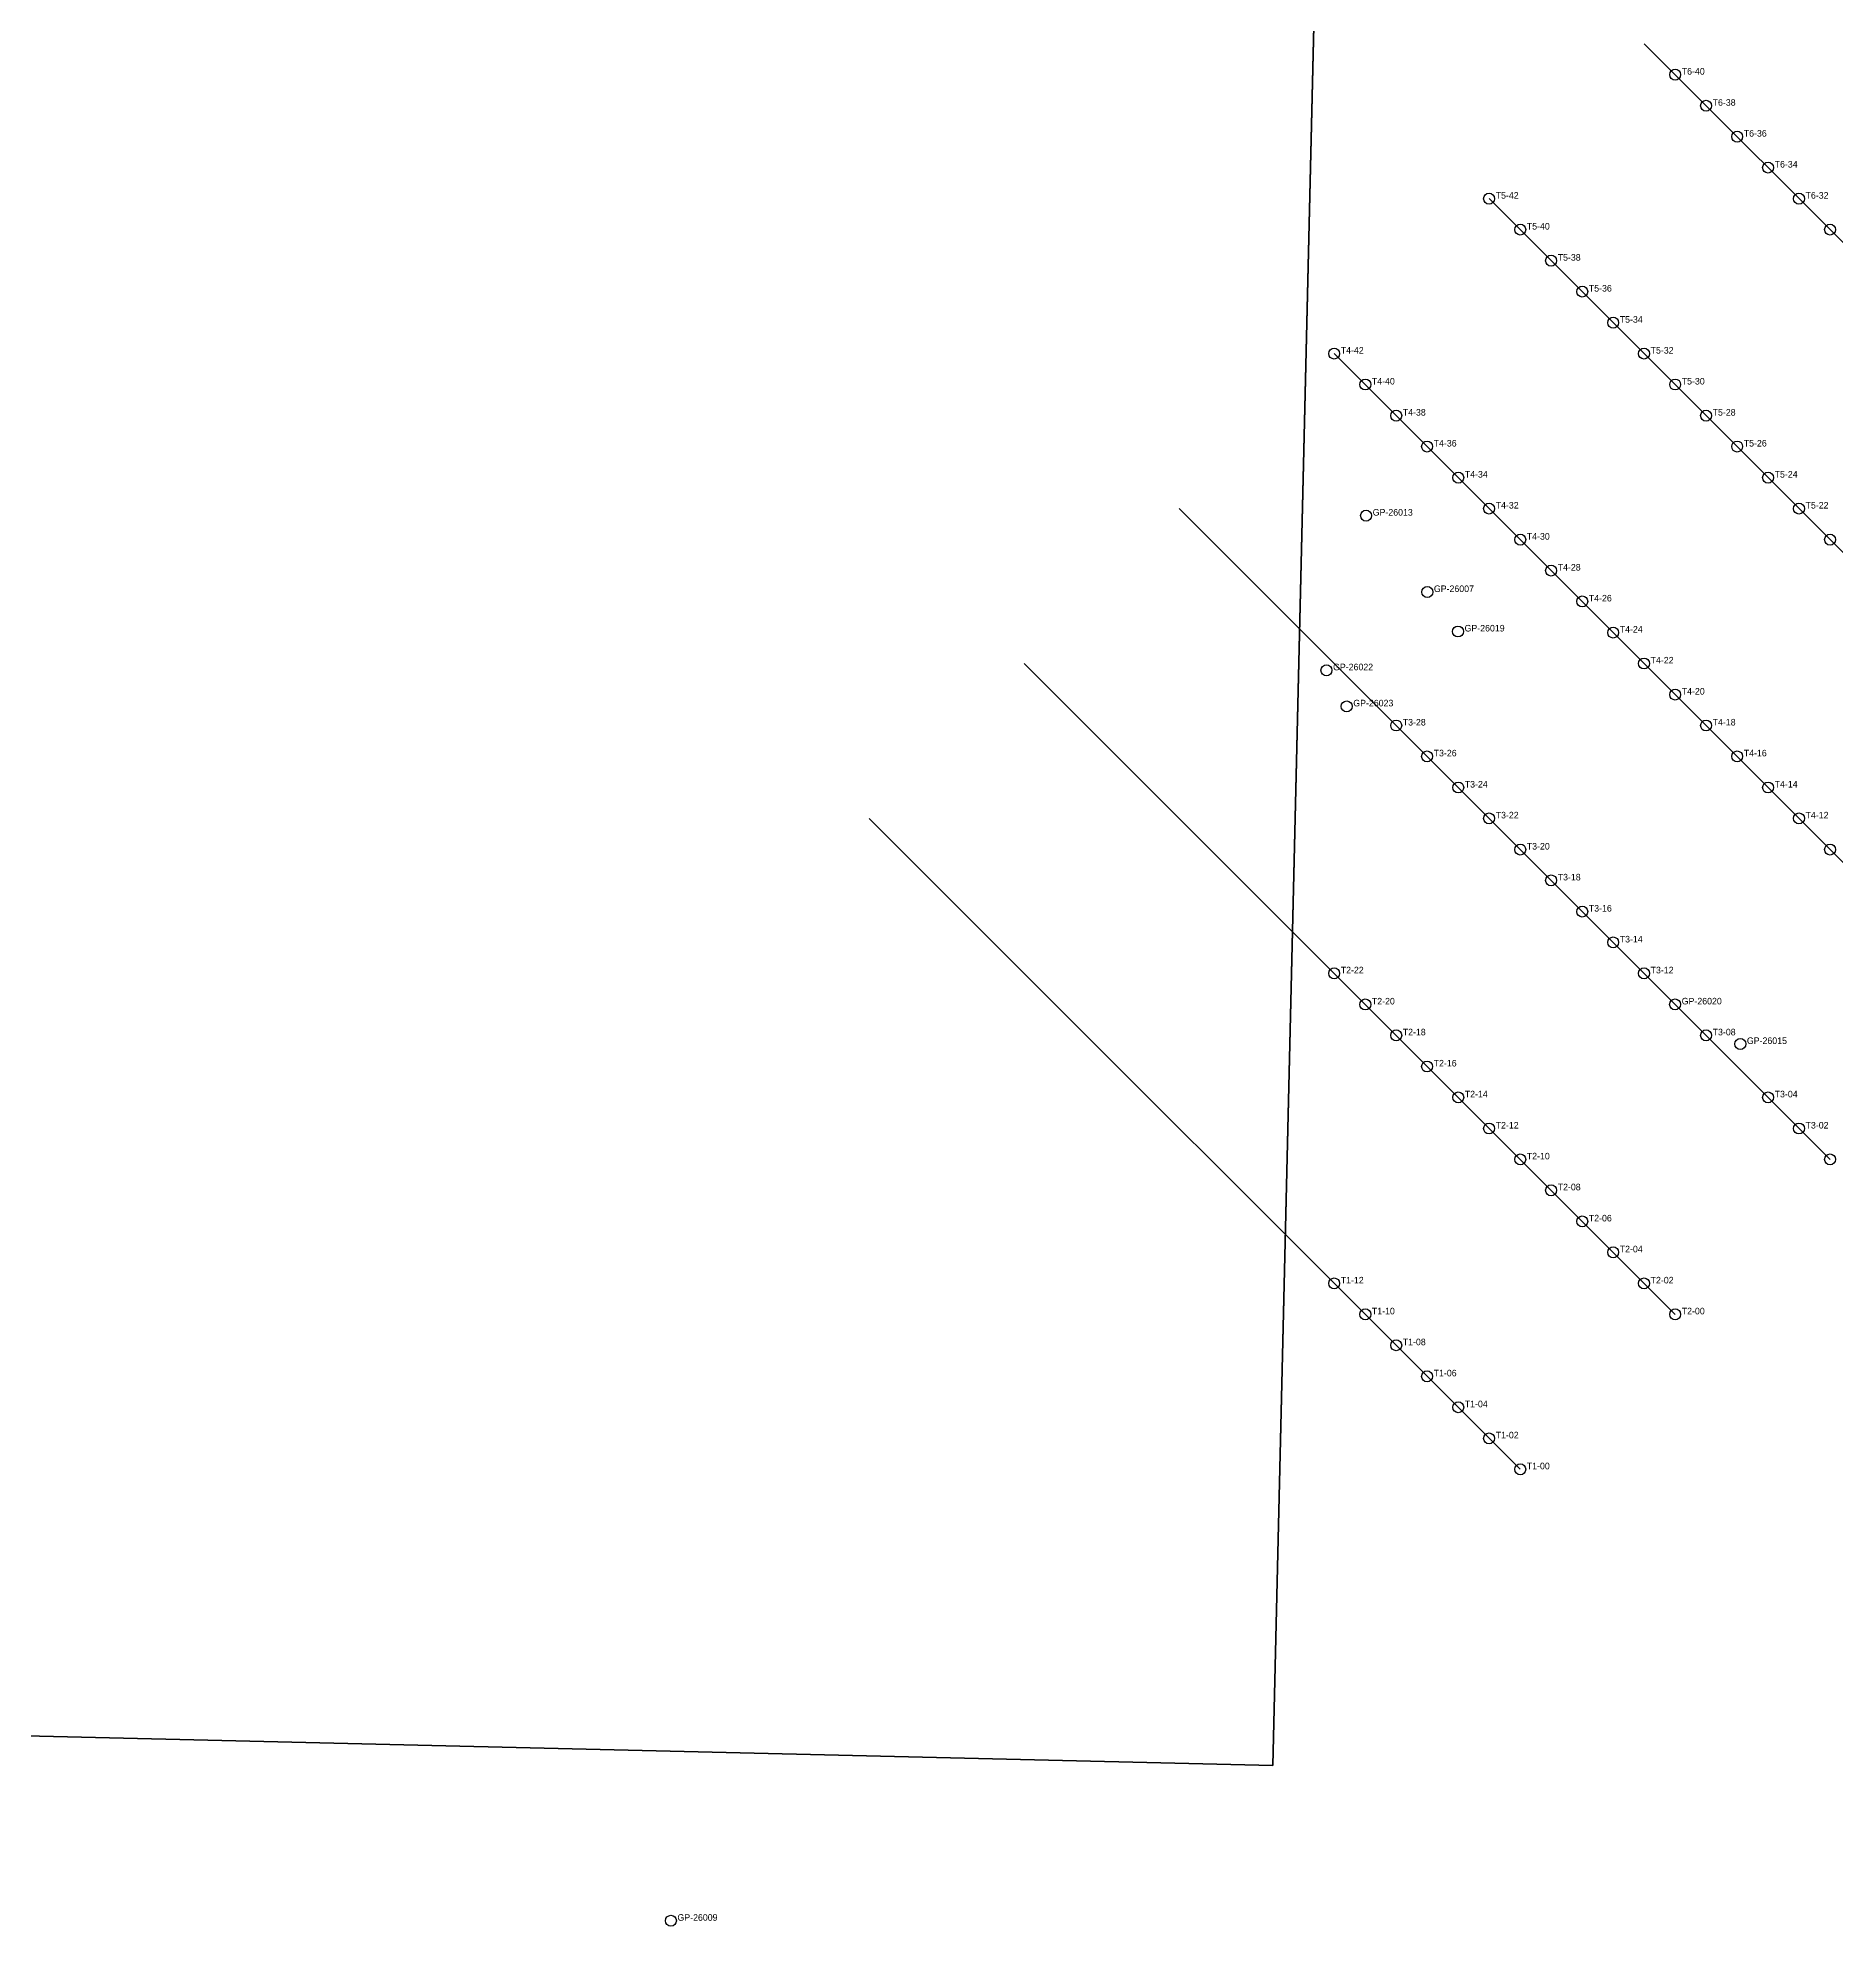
# Model space of a CAD drawing. Header units: metres. Extents: x 349851 to 356508, y 5081209 to 5089964.
# Drawn here: x 353956 to 354777, y 5084944 to 5085806 of the extents above; entities that cross this region are included whole.
import ezdxf

# ---------------------------------------------------------------- set-up
doc = ezdxf.new("R2010")
doc.units = ezdxf.units.M

msp = doc.modelspace()

# ---------------------------------------------------------------- linework, layer by layer
at = {"layer": 'HOLE_2026'}
for centre in [(354562.08, 5085587.87), (354590, 5085553), (354604, 5085535), (354543.99, 5085517.29), (354553.22, 5085500.82), (354703.08, 5085364.82), (354732.83, 5085346.77), (354244.83, 5084946.69)]:
    msp.add_circle(centre, 2.5, dxfattribs=at)
at = {"layer": 'LIC_17716'}
for p, q in [((354519.48, 5085017.6), (354560.13, 5086745.87)), ((352838.89, 5085057.35), (354519.48, 5085017.6))]:
    msp.add_line(p, q, dxfattribs=at)
at = {"layer": 'LIC_20665'}
for p, q in [((354560.13, 5086745.87), (354519.48, 5085017.6)), ((354519.48, 5085017.6), (352838.89, 5085057.35))]:
    msp.add_line(p, q, dxfattribs=at)
at = {"layer": 'LINES'}
for p, q in [((354688.94, 5085803.22), (354985.92, 5085506.24)), ((354618.23, 5085732.51), (354915.21, 5085435.53)), ((354547.52, 5085661.8), (354844.5, 5085364.82)), ((354476.81, 5085591.09), (354773.79, 5085294.11)), ((354406.1, 5085520.38), (354703.08, 5085223.39)), ((354335.39, 5085449.67), (354632.37, 5085152.68))]:
    msp.add_line(p, q, dxfattribs=at)
at = {"layer": 'PLAN_P1'}
for centre in [(354547.5, 5085661.8), (354575.8, 5085633.5), (354604.1, 5085605.2), (354632.4, 5085576.9), (354660.7, 5085548.7), (354688.9, 5085520.4), (354717.2, 5085492.1), (354589.9, 5085478), (354745.5, 5085463.8), (354618.2, 5085449.7), (354773.8, 5085435.5), (354646.5, 5085421.4), (354674.8, 5085393.1), (354547.5, 5085379), (354575.8, 5085350.7), (354604.1, 5085322.4), (354759.6, 5085308.2), (354632.4, 5085294.1), (354660.7, 5085265.8), (354688.9, 5085237.5)]:
    msp.add_circle(centre, 2.5, dxfattribs=at)
at = {"layer": 'PLAN_P2'}
for centre in [(354717.2, 5085774.9), (354745.5, 5085746.7), (354618.2, 5085732.5), (354773.8, 5085718.4), (354646.5, 5085704.2), (354674.8, 5085675.9), (354703.1, 5085647.7), (354731.4, 5085619.4), (354759.6, 5085591.1), (354561.7, 5085223.4), (354589.9, 5085195.1), (354618.2, 5085166.8)]:
    msp.add_circle(centre, 2.5, dxfattribs=at)
at = {"layer": 'PLAN_P3'}
for centre in [(354703.1, 5085789.1), (354731.4, 5085760.8), (354759.6, 5085732.5), (354632.4, 5085718.4), (354660.7, 5085690.1), (354688.9, 5085661.8), (354561.7, 5085647.7), (354717.2, 5085633.5), (354589.9, 5085619.4), (354745.5, 5085605.2), (354618.2, 5085591.1), (354773.8, 5085576.9), (354646.5, 5085562.8), (354674.8, 5085534.5), (354703.1, 5085506.2), (354575.8, 5085492.1), (354731.4, 5085478), (354604.1, 5085463.8), (354759.6, 5085449.7), (354632.4, 5085435.5), (354660.7, 5085407.2), (354688.9, 5085379), (354561.7, 5085364.8), (354717.2, 5085350.7), (354589.9, 5085336.5), (354745.5, 5085322.4), (354618.2, 5085308.2), (354773.8, 5085294.1), (354646.5, 5085280), (354674.8, 5085251.7), (354547.5, 5085237.5), (354703.1, 5085223.4), (354575.8, 5085209.3), (354604.1, 5085181), (354632.4, 5085152.7)]:
    msp.add_circle(centre, 2.5, dxfattribs=at)

# ---------------------------------------------------------------- texts
at = {"layer": 'HOLE_2026'}
for s, p in [('GP-26013', (354565.08, 5085587.87)), ('GP-26007', (354593, 5085553)), ('GP-26019', (354607, 5085535)), ('GP-26022', (354546.99, 5085517.29)), ('GP-26023', (354556.22, 5085500.82)), ('GP-26020', (354706.08, 5085364.82)), ('GP-26015', (354735.83, 5085346.77)), ('GP-26009', (354247.83, 5084946.69))]:
    msp.add_text(s, height=3, dxfattribs=at).set_placement(p)
at = {"layer": 'PLAN_TEXT'}
for s, p in [('T6-40', (354706.1, 5085789.1)), ('T6-38', (354720.2, 5085774.9)), ('T6-36', (354734.4, 5085760.8)), ('T6-34', (354748.5, 5085746.7)), ('T5-42', (354621.2, 5085732.5)), ('T6-32', (354762.6, 5085732.5)), ('T5-40', (354635.4, 5085718.4)), ('T5-38', (354649.5, 5085704.2)), ('T5-36', (354663.7, 5085690.1)), ('T5-34', (354677.8, 5085675.9)), ('T4-42', (354550.5, 5085661.8)), ('T5-32', (354691.9, 5085661.8)), ('T4-40', (354564.7, 5085647.7)), ('T5-30', (354706.1, 5085647.7)), ('T4-38', (354578.8, 5085633.5)), ('T5-28', (354720.2, 5085633.5)), ('T4-36', (354592.9, 5085619.4)), ('T5-26', (354734.4, 5085619.4)), ('T4-34', (354607.1, 5085605.2)), ('T5-24', (354748.5, 5085605.2)), ('T4-32', (354621.2, 5085591.1)), ('T5-22', (354762.6, 5085591.1)), ('T4-30', (354635.4, 5085576.9)), ('T4-28', (354649.5, 5085562.8)), ('T4-26', (354663.7, 5085548.7)), ('T4-24', (354677.8, 5085534.5)), ('T4-22', (354691.9, 5085520.4)), ('T4-20', (354706.1, 5085506.2)), ('T3-28', (354578.8, 5085492.1)), ('T4-18', (354720.2, 5085492.1)), ('T3-26', (354592.9, 5085478)), ('T4-16', (354734.4, 5085478)), ('T3-24', (354607.1, 5085463.8)), ('T4-14', (354748.5, 5085463.8)), ('T3-22', (354621.2, 5085449.7)), ('T4-12', (354762.6, 5085449.7)), ('T3-20', (354635.4, 5085435.5)), ('T3-18', (354649.5, 5085421.4)), ('T3-16', (354663.7, 5085407.2)), ('T3-14', (354677.8, 5085393.1)), ('T2-22', (354550.5, 5085379)), ('T3-12', (354691.9, 5085379)), ('T2-20', (354564.7, 5085364.8)), ('T2-18', (354578.8, 5085350.7)), ('T3-08', (354720.2, 5085350.7)), ('T2-16', (354592.9, 5085336.5)), ('T2-14', (354607.1, 5085322.4)), ('T3-04', (354748.5, 5085322.4)), ('T2-12', (354621.2, 5085308.2)), ('T3-02', (354762.6, 5085308.2)), ('T2-10', (354635.4, 5085294.1)), ('T2-08', (354649.5, 5085280)), ('T2-06', (354663.7, 5085265.8)), ('T2-04', (354677.8, 5085251.7)), ('T1-12', (354550.5, 5085237.5)), ('T2-02', (354691.9, 5085237.5)), ('T1-10', (354564.7, 5085223.4)), ('T2-00', (354706.1, 5085223.4)), ('T1-08', (354578.8, 5085209.3)), ('T1-06', (354592.9, 5085195.1)), ('T1-04', (354607.1, 5085181)), ('T1-02', (354621.2, 5085166.8)), ('T1-00', (354635.4, 5085152.7))]:
    msp.add_text(s, height=3, dxfattribs=at).set_placement(p)

doc.saveas('drawing.dxf')
